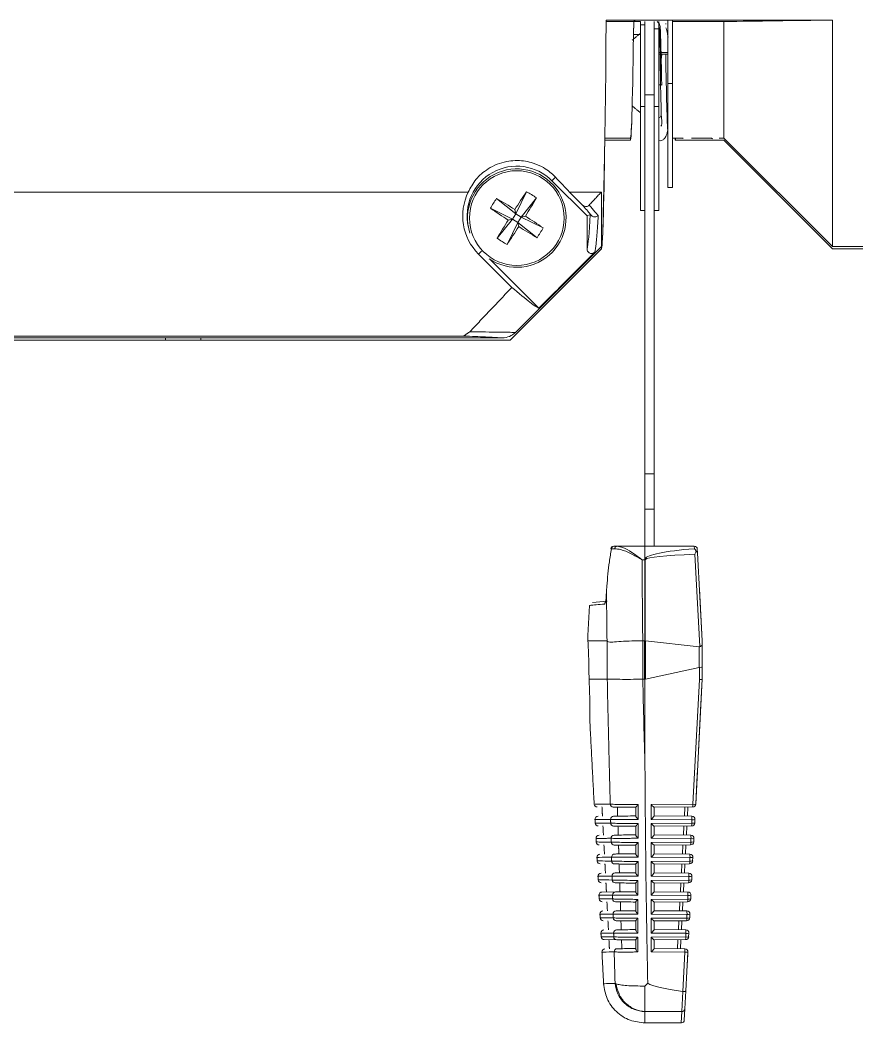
# Model space of a CAD drawing. Extents: x 12.1 to 108.7, y 1 to 80.4.
# Drawn here: x 72.124 to 74.861, y 27.559 to 30.84 of the extents above; entities that cross this region are included whole.
import ezdxf

# ---------------------------------------------------------------- set-up
doc = ezdxf.new("R2010")
doc.units = 0
doc.header["$MEASUREMENT"] = 0
doc.linetypes.add('SLD-Solid', pattern=[0])
doc.layers.add('OBJECT', color=7, linetype='CONTINUOUS')

msp = doc.modelspace()

# ---------------------------------------------------------------- linework, layer by layer
at = {"layer": 'OBJECT', "linetype": 'SLD-Solid', "lineweight": 15}
for p, q in [((74.1363, 30.84), (74.0413, 30.84)), ((74.1314, 30.8351), (74.0413, 30.8351)), ((74.1363, 30.84), (74.1314, 30.8351)), ((74.1532, 30.8351), (74.1314, 30.8351)), ((74.7815, 30.8403), (74.1363, 30.8403)), ((74.1363, 30.84), (74.1363, 30.8403)), ((74.1532, 30.8245), (74.1532, 30.8351)), ((74.1532, 30.8245), (74.1682, 30.8245)), ((74.1532, 30.5574), (74.1532, 30.8245)), ((74.1682, 30.8245), (74.1682, 30.8351)), ((74.1682, 30.5574), (74.1682, 30.8245)), ((74.1982, 30.8351), (74.1982, 30.6929)), ((74.2132, 30.8351), (74.2132, 30.756)), ((74.2432, 30.6327), (74.2432, 30.8384)), ((74.2582, 30.6327), (74.2582, 30.8384)), ((74.2582, 30.8354), (74.4265, 30.8354)), ((74.4265, 30.4544), (74.4265, 30.8354)), ((74.7815, 30.0994), (74.7815, 30.8403)), ((74.1312, 30.7932), (74.1309, 30.7926)), ((74.1311, 30.8136), (74.1311, 30.7932)), ((74.1532, 30.7932), (74.1311, 30.7932)), ((74.136, 30.8028), (74.1361, 30.8031)), ((74.2132, 30.8121), (74.1982, 30.8121)), ((74.2132, 30.756), (74.2132, 30.5574)), ((74.2432, 30.7338), (74.2132, 30.7338)), ((74.1982, 30.6929), (74.1982, 30.5574)), ((74.2582, 30.6327), (74.2432, 30.6327)), ((74.2432, 30.6327), (74.2432, 30.2924)), ((74.2582, 30.6327), (74.2582, 30.2924)), ((74.1982, 30.5962), (74.1682, 30.5962)), ((74.1682, 30.5574), (74.1532, 30.5574)), ((74.1532, 30.5574), (74.1532, 30.217)), ((74.1682, 30.5574), (74.1682, 30.2364)), ((74.2132, 30.5574), (74.1982, 30.5574)), ((74.1982, 30.3411), (74.1982, 30.5574)), ((74.2132, 30.217), (74.2132, 30.5574)), ((74.0369, 30.4544), (74.1205, 30.4544)), ((74.1205, 30.4544), (74.1205, 30.447)), ((74.2918, 30.4544), (74.2582, 30.4544)), ((74.2681, 30.447), (74.2681, 30.4544)), ((74.3859, 30.4544), (74.3209, 30.4544)), ((74.4265, 30.4544), (74.4105, 30.4544)), ((74.7815, 30.0994), (74.4265, 30.4544)), ((74.0368, 30.447), (74.1205, 30.447)), ((74.4265, 30.447), (74.2681, 30.447)), ((74.7815, 30.092), (74.4265, 30.447)), ((73.8755, 30.3262), (73.8639, 30.3146)), ((74.1982, 30.3411), (74.1982, 29.3557)), ((73.8639, 30.3146), (73.9787, 30.1999)), ((68.9135, 30.2775), (73.5902, 30.2775)), ((73.781, 30.2787), (73.7458, 30.2065)), ((73.8132, 30.2584), (73.7631, 30.1956)), ((73.9214, 30.2775), (74.0255, 30.2775)), ((73.9214, 30.2775), (73.964, 30.2349)), ((74.0255, 30.2775), (74.0255, 30.0994)), ((73.6627, 30.2243), (73.7349, 30.1892)), ((73.683, 30.2565), (73.7458, 30.2065)), ((74.1682, 30.2364), (74.1682, 29.3557)), ((73.7458, 30.2065), (73.7349, 30.1892)), ((73.7458, 30.2065), (73.7426, 30.2204)), ((73.7458, 30.2065), (73.7631, 30.1956)), ((73.7522, 30.1782), (73.7631, 30.1956)), ((73.7771, 30.1987), (73.7631, 30.1956)), ((73.8354, 30.1604), (73.7631, 30.1956)), ((73.9893, 30.2043), (73.9787, 30.1999)), ((73.9787, 30.1999), (73.9787, 30.0915)), ((73.6849, 30.1263), (73.7349, 30.1892)), ((73.7171, 30.106), (73.7522, 30.1782)), ((73.7209, 30.186), (73.7349, 30.1892)), ((73.7522, 30.1782), (73.7349, 30.1892)), ((73.7522, 30.1782), (73.7554, 30.1643)), ((73.8151, 30.1282), (73.7522, 30.1782)), ((74.0255, 30.0994), (73.7444, 29.8183)), ((74.0255, 30.0994), (74.0255, 30.092)), ((75.1622, 30.0994), (74.7815, 30.0994)), ((73.6239, 30.0747), (73.6334, 30.0841)), ((73.7329, 29.9657), (73.6239, 30.0747)), ((74.0255, 30.092), (73.7269, 29.7934)), ((75.1622, 30.092), (74.7815, 30.092)), ((73.8212, 29.8977), (73.6621, 30.0568)), ((67.8407, 29.8062), (73.5749, 29.8062)), ((68.1735, 29.8007), (73.6839, 29.8007)), ((72.6005, 29.7934), (72.6005, 29.8007)), ((72.7155, 29.7934), (72.7155, 29.8007)), ((72.6005, 29.7934), (71.3169, 29.7934)), ((72.7155, 29.7934), (72.6005, 29.7934)), ((73.7269, 29.7934), (72.7155, 29.7934)), ((74.1982, 29.3557), (74.1682, 29.3557)), ((74.1682, 29.3557), (74.1682, 29.2402)), ((74.1982, 29.3557), (74.1982, 29.2402)), ((74.1982, 29.2402), (74.1682, 29.2402)), ((74.1682, 29.2402), (74.1682, 29.1187)), ((74.1982, 29.2402), (74.1982, 29.1187)), ((74.1682, 29.1187), (74.0764, 29.1187)), ((74.1682, 29.0772), (74.1682, 29.1187)), ((74.3204, 29.1187), (74.1682, 29.1187)), ((74.3294, 29.1186), (74.3297, 29.1103)), ((74.34, 29.0969), (74.3394, 29.1091)), ((74.3309, 29.0922), (74.3473, 28.7901)), ((74.3557, 28.8087), (74.34, 29.0969)), ((74.3411, 29.0769), (74.3414, 29.0721)), ((74.1589, 29.0742), (74.1674, 29.0742)), ((74.1674, 28.8087), (74.1674, 29.0742)), ((74.1689, 29.0742), (74.1689, 28.8086)), ((74.3464, 28.979), (74.3557, 28.8087)), ((74.1573, 28.9486), (74.1574, 28.9486)), ((73.9816, 28.8265), (73.987, 28.925)), ((74.0448, 28.9387), (73.9961, 28.9345)), ((74.0441, 28.8087), (73.9818, 28.8087)), ((74.0448, 28.8082), (74.0448, 28.6837)), ((74.1609, 28.8087), (74.1614, 28.8087)), ((74.1614, 28.8087), (74.1666, 28.8087)), ((74.1614, 28.6837), (74.1614, 28.8087)), ((74.1666, 28.8087), (74.1674, 28.8087)), ((74.1666, 28.8087), (74.1666, 28.6837)), ((74.1689, 28.8086), (74.1697, 28.8085)), ((74.1697, 28.684), (74.1697, 28.8085)), ((74.1697, 28.8085), (74.3459, 28.7899)), ((74.3459, 28.7899), (74.3459, 28.7222)), ((74.3557, 28.8004), (74.3557, 28.8087)), ((74.3557, 28.7228), (74.3557, 28.8004)), ((74.3459, 28.7222), (74.1697, 28.684)), ((74.3462, 28.7222), (74.3459, 28.7222)), ((74.3462, 28.7222), (74.3462, 28.6827)), ((74.3557, 28.6837), (74.3557, 28.7228)), ((74.0448, 28.6837), (73.9852, 28.6837)), ((73.9852, 28.6837), (73.9852, 28.6837)), ((74.1614, 28.6837), (74.161, 28.6837)), ((74.1666, 28.6837), (74.1614, 28.6837)), ((74.1682, 28.395), (74.1682, 28.6836)), ((74.3462, 28.6827), (74.3246, 28.2742)), ((74.3341, 28.2749), (74.3557, 28.6837)), ((74.3557, 28.6837), (74.3503, 28.5825)), ((74.3557, 28.6837), (74.3557, 28.6837)), ((74.3503, 28.5825), (74.3432, 28.4487)), ((74.3401, 28.3882), (74.3379, 28.3481)), ((74.3379, 28.3481), (74.3341, 28.2749)), ((74.1887, 28.273), (74.3246, 28.2742)), ((74.1887, 28.2249), (74.1887, 28.273)), ((74.3242, 28.2654), (74.1981, 28.2643)), ((74.1982, 28.2643), (74.1982, 28.2359)), ((74.2975, 28.2352), (74.2991, 28.2652)), ((74.3085, 28.2653), (74.3069, 28.2351)), ((74.3219, 28.2237), (74.1887, 28.2249)), ((74.1982, 28.236), (74.3215, 28.235)), ((74.3213, 28.2121), (74.3219, 28.2237)), ((74.3314, 28.2244), (74.3308, 28.2128)), ((74.1887, 28.211), (74.3213, 28.2121)), ((74.1887, 28.1629), (74.1887, 28.211)), ((74.3209, 28.2034), (74.1981, 28.2023)), ((74.1982, 28.2023), (74.1982, 28.1739)), ((74.2942, 28.1732), (74.2958, 28.2031)), ((74.3053, 28.2032), (74.3037, 28.1731)), ((74.3187, 28.1618), (74.1887, 28.1629)), ((74.1982, 28.174), (74.3182, 28.173)), ((74.3181, 28.1501), (74.3187, 28.1618)), ((74.3281, 28.1625), (74.3275, 28.1508)), ((74.1887, 28.149), (74.3181, 28.1501)), ((74.1887, 28.1009), (74.1887, 28.149)), ((74.3176, 28.1413), (74.1981, 28.1403)), ((74.1982, 28.1403), (74.1982, 28.1119)), ((74.291, 28.1112), (74.2925, 28.1411)), ((74.302, 28.1412), (74.3004, 28.1111)), ((74.3154, 28.0998), (74.1887, 28.1009)), ((74.1982, 28.112), (74.315, 28.111)), ((74.3148, 28.0881), (74.3154, 28.0998)), ((74.3249, 28.1005), (74.3242, 28.0888)), ((74.1887, 28.087), (74.3148, 28.0881)), ((74.1887, 28.0389), (74.1887, 28.087)), ((74.3143, 28.0793), (74.1981, 28.0783)), ((74.1982, 28.0783), (74.1982, 28.0499)), ((74.2877, 28.0493), (74.2893, 28.0791)), ((74.2987, 28.0792), (74.2971, 28.0492)), ((74.3121, 28.0378), (74.1887, 28.0389)), ((74.1887, 28.025), (74.3115, 28.0261)), ((74.1982, 28.05), (74.3117, 28.049)), ((74.3115, 28.0261), (74.3121, 28.0378)), ((74.3216, 28.0385), (74.321, 28.0267)), ((74.1887, 27.9769), (74.1887, 28.025)), ((74.3111, 28.0173), (74.1981, 28.0163)), ((74.1982, 28.0163), (74.1982, 27.9879)), ((74.2844, 27.9873), (74.286, 28.0171)), ((74.2954, 28.0171), (74.2938, 27.9872)), ((74.0276, 27.9871), (74.072, 27.9875)), ((74.3089, 27.9759), (74.1887, 27.9769)), ((74.1887, 27.963), (74.3082, 27.964)), ((74.1887, 27.9149), (74.1887, 27.963)), ((74.1982, 27.988), (74.3084, 27.9871)), ((74.3082, 27.964), (74.3089, 27.9759)), ((74.3183, 27.9765), (74.3177, 27.9647)), ((74.3078, 27.9552), (74.1981, 27.9543)), ((74.1982, 27.9543), (74.1982, 27.9259)), ((74.2812, 27.9253), (74.2827, 27.955)), ((74.2922, 27.9551), (74.2906, 27.9252)), ((74.3056, 27.9139), (74.1887, 27.9149)), ((74.1887, 27.901), (74.305, 27.902)), ((74.1887, 27.8529), (74.1887, 27.901)), ((74.1982, 27.926), (74.3051, 27.9251)), ((74.305, 27.902), (74.3056, 27.9139)), ((74.315, 27.9146), (74.3144, 27.9027)), ((74.3045, 27.8932), (74.1981, 27.8923)), ((74.1982, 27.8923), (74.1982, 27.8639)), ((74.1982, 27.864), (74.3019, 27.8631)), ((74.2779, 27.8633), (74.2794, 27.893)), ((74.2889, 27.8931), (74.2873, 27.8633)), ((74.0758, 27.8308), (74.0347, 27.8312)), ((74.3023, 27.8519), (74.1887, 27.8529)), ((74.1887, 27.839), (74.3017, 27.84)), ((74.1887, 27.7909), (74.1887, 27.839)), ((74.3012, 27.8312), (74.1981, 27.8303)), ((74.1982, 27.8303), (74.1982, 27.8019)), ((74.2746, 27.8014), (74.2762, 27.831)), ((74.2856, 27.8311), (74.284, 27.8013)), ((74.3017, 27.84), (74.3023, 27.8519)), ((74.3118, 27.8526), (74.3111, 27.8407)), ((74.1982, 27.802), (74.2986, 27.8012)), ((74.299, 27.7899), (74.1887, 27.7909)), ((74.299, 27.7899), (74.2922, 27.6613)), ((74.3018, 27.6636), (74.3085, 27.7906)), ((74.3085, 27.7906), (74.3068, 27.759)), ((74.3053, 27.7298), (74.3039, 27.704)), ((74.2919, 27.6613), (74.2887, 27.5957)), ((74.2987, 27.605), (74.3018, 27.6636)), ((74.2987, 27.605), (74.2968, 27.5681)), ((74.1682, 27.5957), (74.2887, 27.5957)), ((74.2868, 27.5587), (74.2887, 27.5957))]:
    msp.add_line(p, q, dxfattribs=at)
at = {"layer": 'OBJECT', "linetype": 'SLD-Solid', "lineweight": 15, "flags": 128}
for points in [[(74.3295, 29.1186), (74.3294, 29.1186), (74.3294, 29.1186)], [(74.0413, 28.9497), (74.0411, 28.9497), (74.0411, 28.9497)], [(74.0423, 28.9679), (74.042, 28.9679), (74.042, 28.9679)], [(74.3557, 28.8087), (74.3557, 28.8087)], [(74.3557, 28.6837), (74.3557, 28.6837)]]:
    msp.add_lwpolyline(points, dxfattribs=at)
at = {"layer": 'OBJECT', "linetype": 'SLD-Solid', "lineweight": 15}
msp.add_circle((73.749, 30.1924), 0.1549, dxfattribs=at)
for centre, radius, start, end in [((74.2157, 30.611), 0.0177, 65.1903, 98.3245), ((73.749, 30.1997), 0.1625, 45, 193.0127), ((73.749, 30.1924), 0.161, 235.7029, 197.8685), ((73.749, 30.1997), 0.1769, 153.9084, 225), ((76.0741, 28.7292), 2.7676, 145.9514, 147.3953), ((71.4264, 31.6594), 2.7676, 328.1439, 329.5878), ((73.5858, 29.9336), 0.3965, 55.0193, 60.5199), ((74.0078, 30.0292), 0.3965, 145.0193, 150.5199), ((75.2122, 32.5174), 2.7676, 235.9514, 237.3953), ((72.282, 27.8697), 2.7676, 58.1439, 59.5878), ((72.2858, 27.8673), 2.7676, 55.9514, 57.3953), ((76.0716, 28.7253), 2.7676, 148.1439, 149.5878), ((71.4239, 31.6556), 2.7676, 325.9514, 327.3953), ((75.2161, 32.515), 2.7676, 238.1439, 239.5878), ((73.4902, 30.3555), 0.3965, 325.0193, 330.5199), ((73.9122, 30.4512), 0.3965, 235.0193, 240.5199), ((73.702, 29.8607), 0.06, 269.9945, 314.9161), ((74.0668, 29.1087), 0.01, 90, 170.7454), ((74.0562, 29.0992), 0.0111, 78.5052, 86.353), ((74.0675, 29.1096), 0.00906, 94.3621, 177.1843), ((74.0775, 29.1102), 0.00857, 97.2298, 178.6404), ((74.3294, 29.1086), 0.00999, 3.1449, 90.0494), ((74.3294, 29.1086), 0.01, 3.1059, 89.191), ((74.0784, 28.9828), 0.1302, 45.4906, 46.4562), ((74.1674, 28.9584), 0.1158, 89.2192, 90.0002), ((74.046, 28.9288), 0.0101, 138.8461, 177.3912), ((74.0121, 28.2754), 0.01, 185.8671, 269.5), ((74.0644, 28.2748), 0.00987, 182.2605, 268.8646), ((74.3241, 28.2754), 0.01, 270.5, 356.9774), ((74.2837, 28.2718), 0.041, 351, 3.3147), ((74.3279, 28.2943), 0.0204, 260.7212, 287.6165), ((74.0147, 28.225), 0.01, 90.5, 185.5678), ((74.0656, 28.2255), 0.0099, 91.2107, 183.6273), ((74.2675, 28.2272), 0.0545, 356.3194, 8.1336), ((74.3214, 28.225), 0.01, 356.9774, 89.5), ((74.3252, 28.2439), 0.0204, 260.7212, 287.6165), ((74.0153, 28.2134), 0.01, 185.4939, 269.5), ((74.0659, 28.2128), 0.00987, 182.2831, 268.8845), ((74.3208, 28.2134), 0.01, 270.5, 356.9774), ((74.2804, 28.2098), 0.041, 351, 3.3147), ((74.3246, 28.2323), 0.0204, 260.7212, 287.6165), ((74.018, 28.163), 0.01, 90.5, 185.1945), ((74.0672, 28.1635), 0.0099, 91.1882, 183.6079), ((74.2643, 28.1653), 0.0545, 356.3194, 8.1336), ((74.3182, 28.163), 0.01, 356.9774, 89.5), ((74.322, 28.1819), 0.0204, 260.7212, 287.6165), ((74.0186, 28.1513), 0.01, 185.1202, 269.5), ((74.0676, 28.1508), 0.00988, 182.3055, 268.9041), ((74.3175, 28.1513), 0.01, 270.5, 356.9774), ((74.2771, 28.1477), 0.041, 351, 3.3147), ((74.3213, 28.1702), 0.0204, 260.7212, 287.6165), ((74.0212, 28.101), 0.01, 90.5, 184.8207), ((74.0689, 28.1015), 0.00991, 91.166, 183.5887), ((74.261, 28.1033), 0.0545, 356.3194, 8.1336), ((74.3149, 28.101), 0.01, 356.9774, 89.5), ((74.3187, 28.1199), 0.0204, 260.7212, 287.6165), ((74.0218, 28.0893), 0.01, 184.7459, 269.5), ((74.0692, 28.0888), 0.00988, 182.3275, 268.9235), ((74.3143, 28.0893), 0.01, 270.5, 356.9774), ((74.2739, 28.0857), 0.041, 351, 3.3147), ((74.3181, 28.1082), 0.0204, 260.7212, 287.6165), ((74.0245, 28.039), 0.01, 90.5, 184.4464), ((74.0251, 28.0273), 0.01, 184.3711, 269.5), ((74.0705, 28.0395), 0.00991, 91.1442, 183.5698), ((74.0708, 28.0268), 0.00988, 182.3493, 268.9425), ((74.311, 28.0273), 0.01, 270.5, 356.9774), ((74.2706, 28.0237), 0.041, 351, 3.3147), ((74.3148, 28.0462), 0.0204, 260.7212, 287.6165), ((74.2577, 28.0413), 0.0545, 356.3194, 8.1336), ((74.3116, 28.039), 0.01, 356.9774, 89.5), ((74.3154, 28.058), 0.0204, 260.7212, 287.6165), ((74.0277, 27.9771), 0.01, 90.5, 184.0714), ((74.0283, 27.9652), 0.01, 183.9957, 269.5), ((74.0722, 27.9776), 0.00991, 91.1227, 183.5512), ((74.0725, 27.9647), 0.00989, 182.3707, 268.9613), ((74.3077, 27.9652), 0.01, 270.5, 356.9774), ((74.2673, 27.9617), 0.041, 351, 3.3147), ((74.3115, 27.9842), 0.0204, 260.7212, 287.6165), ((74.2544, 27.9794), 0.0545, 356.3194, 8.1336), ((74.3083, 27.9771), 0.01, 356.9774, 89.5), ((74.3121, 27.996), 0.0204, 260.7212, 287.6165), ((74.031, 27.9151), 0.01, 90.5, 183.6958), ((74.0316, 27.9032), 0.01, 183.6197, 269.5), ((74.0739, 27.9156), 0.00991, 91.1015, 183.5328), ((74.0742, 27.9027), 0.00989, 182.3918, 268.9797), ((74.3044, 27.9032), 0.01, 270.5, 356.9774), ((74.264, 27.8996), 0.041, 351, 3.3147), ((74.3082, 27.9221), 0.0204, 260.7212, 287.6165), ((74.2512, 27.9174), 0.0545, 356.3194, 8.1336), ((74.3051, 27.9151), 0.01, 356.9774, 89.5), ((74.3089, 27.934), 0.0204, 260.7212, 287.6165), ((74.0342, 27.8531), 0.01, 90.5, 183.3196), ((74.0756, 27.8536), 0.00992, 91.0806, 183.5146), ((74.2479, 27.8554), 0.0545, 356.3194, 8.1336), ((74.3018, 27.8531), 0.01, 356.9774, 89.5), ((74.0348, 27.8412), 0.01, 183.243, 269.5), ((74.0759, 27.8407), 0.00989, 182.4127, 268.9979), ((74.3012, 27.8412), 0.01, 270.5, 356.9774), ((74.2608, 27.8376), 0.041, 351, 3.3147), ((74.305, 27.8601), 0.0204, 260.7212, 287.6165), ((74.3056, 27.872), 0.0204, 260.7212, 287.6165), ((74.0374, 27.7912), 0.01, 90.5, 183.0138), ((74.0774, 27.7916), 0.00992, 91.0601, 183.4968), ((74.2446, 27.7934), 0.0545, 356.3194, 8.1336), ((74.2985, 27.7912), 0.01, 356.9774, 89.5), ((74.3023, 27.8101), 0.0204, 260.7212, 287.6165), ((74.2888, 27.6056), 0.00991, 269.445, 356.5293), ((74.2868, 27.5687), 0.01, 273.5738, 356.9774)]:
    msp.add_arc(centre, radius, start, end, dxfattribs=at)
for centre, major_axis, ratio, start_param, end_param in [((74.0255, 32.6844), (0, 2.585), 0.008727, 3.141593, 3.917941), ((74.1205, 32.6844), (0, 2.23), 0.008727, 3.141593, 3.734591), ((74.1205, 32.677), (0, 2.23), 0.008727, 3.691897, 3.705737), ((74.2455, 32.6844), (0, 2.23), 0.008727, 2.640613, 3.020326), ((74.1205, 32.677), (0, 2.23), 0.008727, 3.141593, 3.451294), ((74.2681, 32.677), (0, 2.23), 0.008727, 3.060247, 3.141593), ((74.0255, 32.677), (0, 2.585), 0.008727, 3.141593, 3.671865), ((71.4912, 32.6844), (2.5856, -2.5848), 0.012341, 0.361071, 0.409721), ((73.9758, 32.6844), (0, 2.5981), 0.017458, 3.20517, 3.444189), ((74.7369, 29.0587), (0.5695, -0.0157), 0.101686, 2.370066, 3.09173), ((74.7369, 29.0587), (0.5695, -0.0157), 0.101686, 3.09173, 3.144394), ((74.7385, 29.0664), (0.5695, -0.0078), 0.050872, 3.089624, 3.142288), ((74.7385, 29.0664), (0.5695, -0.0078), 0.050872, 2.368959, 3.089624), ((76.2307, 29.1664), (0, 7.8848), 0.262774, 1.582496, 1.616187), ((74.3457, 28.8272), (-0.0006, 0.0374), 0.267094, 3.109102, 3.249703), ((74.3457, 28.7228), (0.01, 0), 0.061163, 4.764749, 6.283185), ((76.2307, 32.702), (0, 19.0675), 0.111038, 1.783132, 1.798644), ((74.1666, 27.7063), (0, 0.9773), 0.122785, 6.270094, 6.283185), ((74.1666, 27.7057), (0.0064, 0.9787), 0.122438, 0.027376, 0.040465), ((74.3457, 28.6839), (0.01, -0.00026), 0.120424, 4.767926, 6.280008), ((74.1882, 28.2742), (0.00999, -0.00991), 0.035372, 4.799799, 6.248135), ((74.1882, 28.2261), (0.00996, 0.00988), 0.087934, 4.677799, 6.196235), ((74.1882, 28.2122), (0.00999, -0.00991), 0.035372, 4.799799, 6.248135), ((74.1882, 28.1641), (0.00996, 0.00988), 0.087934, 4.677799, 6.196235), ((74.1882, 28.1502), (0.00999, -0.00991), 0.035372, 4.799799, 6.248135), ((74.1882, 28.1021), (0.00996, 0.00988), 0.087934, 4.677799, 6.196235), ((74.1882, 28.0882), (0.00999, -0.00991), 0.035372, 4.799799, 6.248135), ((74.1882, 28.0401), (0.00996, 0.00988), 0.087934, 4.677799, 6.196235), ((74.1882, 28.0262), (0.00999, -0.00991), 0.035372, 4.799799, 6.248135), ((74.1882, 27.9781), (0.00996, 0.00988), 0.087934, 4.677799, 6.196235), ((74.1882, 27.9642), (0.00999, -0.00991), 0.035372, 4.799799, 6.248135), ((74.1882, 27.9161), (0.00996, 0.00988), 0.087934, 4.677799, 6.196235), ((74.1882, 27.9022), (0.00999, -0.00991), 0.035372, 4.799799, 6.248135), ((74.1882, 27.8541), (0.00996, 0.00988), 0.087934, 4.677799, 6.196235), ((74.1882, 27.8402), (0.00999, -0.00991), 0.035372, 4.799799, 6.248135), ((74.1882, 27.7921), (0.00996, 0.00988), 0.087934, 4.677799, 6.196235), ((76.4579, 27.7137), (2.2897, 0.0147), 0.052015, 3.230394, 3.471508)]:
    msp.add_ellipse(centre, major_axis=major_axis, ratio=ratio, start_param=start_param, end_param=end_param, dxfattribs=at)
for points, knots in [([(74.218, 30.8163), (74.2178, 30.8186), (74.2174, 30.8232), (74.2145, 30.829), (74.2115, 30.833), (74.2093, 30.8346), (74.2086, 30.8351)], [0, 0, 0, 0, 0.318231, 0.612574, 0.8761, 1, 1, 1, 1]), ([(74.2215, 30.5311), (74.2211, 30.5459), (74.2204, 30.5755), (74.2192, 30.6292), (74.2182, 30.6836), (74.2175, 30.7341), (74.217, 30.776), (74.2169, 30.804), (74.217, 30.8172), (74.2172, 30.8151), (74.2173, 30.8146)], [0, 0, 0, 0, 0.135489, 0.273127, 0.410575, 0.54774, 0.684542, 0.820836, 0.956467, 1, 1, 1, 1]), ([(74.2231, 30.627), (74.2227, 30.6489), (74.2219, 30.6927), (74.2204, 30.752), (74.219, 30.7983), (74.2183, 30.8112), (74.218, 30.8177)], [0, 0, 0, 0, 0.249917, 0.499779, 0.749774, 1, 1, 1, 1]), ([(74.2369, 30.8151), (74.2383, 30.8122), (74.2404, 30.8078), (74.2428, 30.7901), (74.2436, 30.7841)], [0, 0, 0, 0, 0.657665, 1, 1, 1, 1]), ([(74.4265, 30.8354), (74.482, 30.8362), (74.5931, 30.8379), (74.7187, 30.8395), (74.7815, 30.8403)], [0, 0, 0, 0, 0.499276, 1, 1, 1, 1]), ([(74.2229, 30.7284), (74.222, 30.7162), (74.2206, 30.6956), (74.2192, 30.6726), (74.2186, 30.6632)], [0, 0, 0, 0, 0.5909054, 1, 1, 1, 1]), ([(74.221, 30.533), (74.2212, 30.5323), (74.2219, 30.5303), (74.2208, 30.5266), (74.2178, 30.523), (74.2151, 30.5206), (74.2132, 30.52), (74.2132, 30.5199)], [0, 0, 0, 0, 0.14925, 0.447751, 0.730979, 0.987861, 1, 1, 1, 1]), ([(74.2203, 30.493), (74.2209, 30.4937), (74.2243, 30.4981), (74.2228, 30.5166), (74.2214, 30.5321)], [0, 0, 0, 0, 0.157161, 1, 1, 1, 1]), ([(74.2132, 30.4462), (74.2133, 30.4461), (74.2153, 30.445), (74.2249, 30.4466), (74.2312, 30.4515), (74.2391, 30.4622), (74.2413, 30.4747), (74.2425, 30.4814)], [0, 0, 0, 0, 0.014551, 0.167274, 0.397829, 0.674511, 1, 1, 1, 1]), ([(74.2918, 30.4544), (74.2922, 30.454), (74.2926, 30.4534), (74.2932, 30.453), (74.2934, 30.4529)], [0, 0, 0, 0, 0.727631, 1, 1, 1, 1]), ([(74.3859, 30.4544), (74.3866, 30.4536), (74.3877, 30.4523), (74.3891, 30.452), (74.3896, 30.4518)], [0, 0, 0, 0, 0.589639, 1, 1, 1, 1]), ([(73.5902, 30.2775), (73.5974, 30.2913), (73.6104, 30.3163), (73.6448, 30.3486), (73.6816, 30.3682), (73.7125, 30.3777), (73.7431, 30.3813), (73.7713, 30.3799), (73.8021, 30.3734), (73.8395, 30.3577), (73.8621, 30.34), (73.8737, 30.3281), (73.8755, 30.3262)], [0, 0, 0, 0, 0.221281, 0.399384, 0.48882, 0.561203, 0.616725, 0.672404, 0.725893, 0.814782, 0.971693, 1, 1, 1, 1]), ([(73.9938, 30.2003), (73.9926, 30.2017), (73.9837, 30.2122), (73.9731, 30.2244), (73.964, 30.2349)], [0, 0, 0, 0, 0.137488, 1, 1, 1, 1]), ([(73.964, 30.2349), (73.9653, 30.2338), (73.9681, 30.2315), (73.9734, 30.2301), (73.9786, 30.2304), (73.9829, 30.2322), (73.985, 30.2342), (73.9858, 30.2349)], [0, 0, 0, 0, 0.219654, 0.439453, 0.655041, 0.863447, 1, 1, 1, 1]), ([(73.9858, 30.2349), (73.9874, 30.233), (73.9957, 30.2235), (74.0057, 30.2119), (74.0132, 30.203), (74.0153, 30.2005)], [0, 0, 0, 0, 0.152937, 0.764753, 1, 1, 1, 1]), ([(73.9893, 30.2043), (73.9894, 30.2043), (73.9895, 30.2043), (73.99, 30.2039), (73.9908, 30.2032), (73.9917, 30.2024), (73.9925, 30.2016), (73.9933, 30.2009), (73.9937, 30.2005), (73.9938, 30.2003)], [0, 0, 0, 0, 0.312879, 0.529623, 0.735118, 0.847233, 0.921594, 0.973243, 1, 1, 1, 1]), ([(74.0153, 30.2005), (74.0152, 30.2004), (74.0143, 30.1996), (74.012, 30.1978), (74.0077, 30.1961), (74.0026, 30.1959), (73.9977, 30.1972), (73.9951, 30.1993), (73.9938, 30.2003)], [0, 0, 0, 0, 0.014084, 0.154907, 0.367271, 0.578517, 0.78925, 1, 1, 1, 1]), ([(74.0153, 30.2005), (74.0151, 30.1975), (74.0143, 30.1824), (74.012, 30.1466), (74.0086, 30.1034), (74.0057, 30.0884), (74.0043, 30.0809)], [0, 0, 0, 0, 0.046519, 0.23264, 0.614592, 1, 1, 1, 1]), ([(74.0043, 30.0809), (73.9835, 30.0601), (73.9225, 29.999), (73.8615, 29.9379), (73.8212, 29.8977)], [0, 0, 0, 0, 0.340871, 1, 1, 1, 1]), ([(74.0043, 30.0809), (74.003, 30.0798), (74.0003, 30.0777), (73.9953, 30.0763), (73.9902, 30.0766), (73.9855, 30.0786), (73.9817, 30.082), (73.9791, 30.0865), (73.9788, 30.0898), (73.9787, 30.0915)], [0, 0, 0, 0, 0.143291, 0.28659, 0.429672, 0.572543, 0.715383, 0.858385, 1, 1, 1, 1]), ([(73.8212, 29.8977), (73.814, 29.9016), (73.7993, 29.9094), (73.7551, 29.9469), (73.7329, 29.9657)], [0, 0, 0, 0, 0.497373, 1, 1, 1, 1]), ([(73.6839, 29.8007), (73.684, 29.8007), (73.6841, 29.8007), (73.6843, 29.8007), (73.6846, 29.8007), (73.6853, 29.8008), (73.6862, 29.8008), (73.6864, 29.8011), (73.6786, 29.802), (73.6485, 29.8038), (73.6008, 29.8053), (73.5749, 29.8062)], [0, 0, 0, 0, 0.000286, 0.00057, 0.001089, 0.00255, 0.008797, 0.033568, 0.132453, 0.528233, 1, 1, 1, 1]), ([(73.5953, 29.8204), (73.6307, 29.8199), (73.684, 29.8192), (73.724, 29.8186), (73.7416, 29.8184), (73.7436, 29.8183), (73.7444, 29.8183)], [0, 0, 0, 0, 0.412664, 0.62164, 0.831507, 1, 1, 1, 1]), ([(73.702, 29.8007), (73.7013, 29.8007), (73.6997, 29.8007), (73.6892, 29.8007), (73.6839, 29.8007)], [0, 0, 0, 0, 0.496016, 1, 1, 1, 1]), ([(74.0423, 28.9679), (74.0427, 28.9745), (74.0448, 29.0078), (74.0495, 29.0554), (74.0561, 29.0959), (74.0584, 29.1101)], [0, 0, 0, 0, 0.1396833, 0.6986629, 1, 1, 1, 1]), ([(74.069, 29.1104), (74.0754, 29.1098), (74.0917, 29.1082), (74.1218, 29.0951), (74.1458, 29.0819), (74.1577, 29.0749), (74.1588, 29.0743), (74.1589, 29.0742)], [0, 0, 0, 0, 0.244744, 0.626729, 0.967928, 0.996144, 1, 1, 1, 1]), ([(74.1589, 29.0742), (74.1588, 29.0743), (74.1578, 29.0751), (74.1544, 29.0777), (74.1433, 29.0861), (74.1229, 29.1005), (74.0975, 29.1153), (74.0828, 29.1177), (74.0764, 29.1187)], [0, 0, 0, 0, 0.00366, 0.034965, 0.112488, 0.381452, 0.732443, 1, 1, 1, 1]), ([(74.3297, 29.1103), (74.3298, 29.1102), (74.3312, 29.1086), (74.3333, 29.1057), (74.3351, 29.1021), (74.3356, 29.1011)], [0, 0, 0, 0, 0.021182, 0.71712, 1, 1, 1, 1]), ([(74.3356, 29.1011), (74.3341, 29.0983), (74.3326, 29.0954), (74.331, 29.0923), (74.3309, 29.0922)], [0, 0, 0, 0, 0.980027, 1, 1, 1, 1]), ([(74.34, 29.0969), (74.34, 29.097), (74.34, 29.0973), (74.3398, 29.0982), (74.3387, 29.0996), (74.337, 29.1006), (74.3359, 29.101), (74.3356, 29.1011)], [0, 0, 0, 0, 0.017181, 0.202287, 0.556603, 0.898381, 1, 1, 1, 1]), ([(74.0359, 28.9293), (74.0364, 28.9296), (74.0374, 28.9301), (74.0389, 28.9338), (74.0402, 28.9392), (74.041, 28.9448), (74.0412, 28.9485), (74.0413, 28.9497)], [0, 0, 0, 0, 0.219062, 0.43802, 0.659218, 0.879999, 1, 1, 1, 1]), ([(74.0411, 28.9497), (74.0409, 28.9479), (74.0406, 28.944), (74.0398, 28.9392), (74.0391, 28.9364), (74.0386, 28.9352), (74.0386, 28.9353), (74.0386, 28.9353)], [0, 0, 0, 0, 0.271921, 0.56306, 0.78177, 0.936438, 1, 1, 1, 1]), ([(74.042, 28.9679), (74.0418, 28.9637), (74.0415, 28.9576), (74.0412, 28.9516), (74.0411, 28.9497)], [0, 0, 0, 0, 0.7, 1, 1, 1, 1]), ([(73.987, 28.925), (73.9871, 28.925), (73.9877, 28.9251), (73.9932, 28.9256), (74.0168, 28.9276), (74.0359, 28.9293)], [0, 0, 0, 0, 0.045653, 0.228294, 1, 1, 1, 1]), ([(73.9816, 28.8265), (73.9817, 28.8237), (73.9817, 28.8202), (73.9817, 28.8107), (73.9818, 28.8087)], [0, 0, 0, 0, 0.7918098, 1, 1, 1, 1]), ([(73.9818, 28.8087), (73.9818, 28.8087), (73.9817, 28.8087), (73.9817, 28.8086), (73.9817, 28.8085), (73.9817, 28.8085), (73.9817, 28.8085)], [0, 0, 0, 0, 0.344879, 0.691965, 0.85965, 1, 1, 1, 1]), ([(73.9817, 28.8085), (73.9822, 28.7994), (73.9832, 28.7811), (73.9847, 28.739), (73.9852, 28.7047), (73.9852, 28.6862), (73.9852, 28.6837)], [0, 0, 0, 0, 0.315107, 0.632944, 0.949791, 1, 1, 1, 1]), ([(74.1609, 28.8087), (74.1557, 28.8087), (74.1371, 28.8089), (74.1061, 28.8081), (74.074, 28.8065), (74.0535, 28.8035), (74.0473, 28.8068), (74.0448, 28.8082)], [0, 0, 0, 0, 0.097508, 0.351331, 0.599304, 0.843154, 1, 1, 1, 1]), ([(74.3557, 28.8004), (74.3556, 28.7989), (74.3556, 28.7963), (74.3544, 28.7937), (74.3523, 28.7922), (74.3498, 28.7911), (74.348, 28.7903), (74.3473, 28.7901)], [0, 0, 0, 0, 0.281503, 0.477149, 0.672463, 0.878462, 1, 1, 1, 1]), ([(73.9852, 28.6837), (73.986, 28.6677), (73.9874, 28.6357), (73.9883, 28.5929), (73.9884, 28.5608), (73.9882, 28.5423), (73.9882, 28.5422), (73.9882, 28.5422)], [0, 0, 0, 0, 0.213189, 0.426374, 0.63981, 0.854211, 1, 1, 1, 1]), ([(74.161, 28.6837), (74.1475, 28.6834), (74.1206, 28.6828), (74.0849, 28.683), (74.0575, 28.6838), (74.049, 28.6837), (74.0448, 28.6837)], [0, 0, 0, 0, 0.253584, 0.507165, 0.760847, 1, 1, 1, 1]), ([(74.0448, 28.6837), (74.0466, 28.6043), (74.0497, 28.4679), (74.0531, 28.3315), (74.0545, 28.2744)], [0, 0, 0, 0, 0.581449, 1, 1, 1, 1]), ([(74.1772, 27.6886), (74.1771, 27.6943), (74.1766, 27.7227), (74.1744, 27.8421), (74.1704, 28.0719), (74.169, 28.2789), (74.1682, 28.395)], [0, 0, 0, 0, 0.024148, 0.120739, 0.507103, 1, 1, 1, 1]), ([(74.0051, 28.2748), (74.0056, 28.2748), (74.0067, 28.2748), (74.0372, 28.2746), (74.0545, 28.2744)], [0, 0, 0, 0, 0.4348532, 1, 1, 1, 1]), ([(74.0545, 28.2744), (74.0563, 28.2743), (74.0616, 28.2741), (74.0801, 28.2737), (74.1085, 28.2733), (74.132, 28.2731), (74.1434, 28.273), (74.1461, 28.273)], [0, 0, 0, 0, 0.147376, 0.444496, 0.741154, 0.940222, 1, 1, 1, 1]), ([(74.1382, 28.2643), (74.1268, 28.2644), (74.1042, 28.2646), (74.077, 28.2648), (74.0686, 28.2649), (74.0642, 28.2649)], [0, 0, 0, 0, 0.320862, 0.641681, 1, 1, 1, 1]), ([(74.1382, 28.2644), (74.1383, 28.2646), (74.1385, 28.2651), (74.1402, 28.2672), (74.1428, 28.2698), (74.145, 28.272), (74.146, 28.2729), (74.1461, 28.273)], [0, 0, 0, 0, 0.192792, 0.429646, 0.749305, 0.992256, 1, 1, 1, 1]), ([(74.1461, 28.273), (74.146, 28.2663), (74.146, 28.2503), (74.146, 28.2343), (74.1459, 28.2249)], [0, 0, 0, 0, 0.412557, 1, 1, 1, 1]), ([(74.0558, 28.2249), (74.0544, 28.2249), (74.0474, 28.2248), (74.0218, 28.2246), (74.0011, 28.2244), (74.0066, 28.2245), (74.0074, 28.2245)], [0, 0, 0, 0, 0.0418963, 0.2095067, 0.8815861, 1, 1, 1, 1]), ([(74.1459, 28.2249), (74.1433, 28.2249), (74.1342, 28.2248), (74.113, 28.2247), (74.0856, 28.2246), (74.0644, 28.2247), (74.0582, 28.2248), (74.0558, 28.2249)], [0, 0, 0, 0, 0.059553, 0.208066, 0.505163, 0.802607, 1, 1, 1, 1]), ([(74.0654, 28.2354), (74.0693, 28.2354), (74.077, 28.2355), (74.1029, 28.2357), (74.1262, 28.2359), (74.1382, 28.236)], [0, 0, 0, 0, 0.327832, 0.655734, 1, 1, 1, 1]), ([(74.1459, 28.2249), (74.1459, 28.2249), (74.1447, 28.226), (74.1424, 28.2284), (74.14, 28.2314), (74.1385, 28.2339), (74.1383, 28.2348), (74.1382, 28.2353)], [0, 0, 0, 0, 0.007977, 0.2991, 0.602917, 0.800702, 1, 1, 1, 1]), ([(74.0079, 28.2128), (74.0086, 28.2128), (74.01, 28.2128), (74.0396, 28.2125), (74.0561, 28.2124)], [0, 0, 0, 0, 0.442331, 1, 1, 1, 1]), ([(74.0561, 28.2124), (74.0578, 28.2123), (74.0631, 28.2121), (74.0814, 28.2117), (74.1095, 28.2113), (74.1324, 28.2111), (74.1433, 28.211), (74.1459, 28.211)], [0, 0, 0, 0, 0.148954, 0.449261, 0.7491, 0.940502, 1, 1, 1, 1]), ([(74.1382, 28.2023), (74.1269, 28.2024), (74.1045, 28.2026), (74.078, 28.2028), (74.07, 28.2029), (74.0658, 28.2029)], [0, 0, 0, 0, 0.324747, 0.649448, 1, 1, 1, 1]), ([(74.1382, 28.2024), (74.1383, 28.2026), (74.1385, 28.2032), (74.1403, 28.2053), (74.1429, 28.208), (74.145, 28.2101), (74.1459, 28.2109), (74.1459, 28.211)], [0, 0, 0, 0, 0.197188, 0.440796, 0.768919, 0.992188, 1, 1, 1, 1]), ([(74.1459, 28.211), (74.1459, 28.2043), (74.1458, 28.1883), (74.1458, 28.1723), (74.1458, 28.1629)], [0, 0, 0, 0, 0.412528, 1, 1, 1, 1]), ([(74.0574, 28.1629), (74.056, 28.1629), (74.0491, 28.1628), (74.024, 28.1626), (74.0041, 28.1624), (74.0096, 28.1625), (74.0103, 28.1625)], [0, 0, 0, 0, 0.042626, 0.213155, 0.896943, 1, 1, 1, 1]), ([(74.1458, 28.1629), (74.1432, 28.1629), (74.1342, 28.1628), (74.1132, 28.1627), (74.086, 28.1626), (74.0656, 28.1627), (74.0597, 28.1628), (74.0574, 28.1629)], [0, 0, 0, 0, 0.059276, 0.209421, 0.509831, 0.810598, 1, 1, 1, 1]), ([(74.067, 28.1734), (74.0709, 28.1734), (74.0785, 28.1735), (74.104, 28.1737), (74.1267, 28.1739), (74.1382, 28.174)], [0, 0, 0, 0, 0.331872, 0.663815, 1, 1, 1, 1]), ([(74.1458, 28.1629), (74.1458, 28.1629), (74.1447, 28.164), (74.1424, 28.1663), (74.14, 28.1693), (74.1385, 28.1718), (74.1383, 28.1727), (74.1382, 28.1732)], [0, 0, 0, 0, 0.00806, 0.282725, 0.593802, 0.796123, 1, 1, 1, 1]), ([(74.0108, 28.1508), (74.0116, 28.1508), (74.0133, 28.1508), (74.042, 28.1505), (74.0577, 28.1504)], [0, 0, 0, 0, 0.450066, 1, 1, 1, 1]), ([(74.0577, 28.1504), (74.0594, 28.1503), (74.0646, 28.1501), (74.0829, 28.1497), (74.1105, 28.1493), (74.1328, 28.1491), (74.1432, 28.149), (74.1457, 28.149)], [0, 0, 0, 0, 0.150605, 0.454244, 0.75741, 0.940779, 1, 1, 1, 1]), ([(74.1382, 28.1403), (74.127, 28.1404), (74.1047, 28.1406), (74.0791, 28.1408), (74.0713, 28.1409), (74.0674, 28.1409)], [0, 0, 0, 0, 0.328834, 0.657619, 1, 1, 1, 1]), ([(74.1382, 28.1404), (74.1383, 28.1407), (74.1385, 28.1413), (74.1403, 28.1435), (74.1429, 28.1461), (74.1449, 28.1481), (74.1457, 28.1489), (74.1457, 28.149)], [0, 0, 0, 0, 0.201835, 0.452547, 0.789382, 0.992117, 1, 1, 1, 1]), ([(74.1457, 28.149), (74.1457, 28.1423), (74.1457, 28.1263), (74.1457, 28.1103), (74.1456, 28.1009)], [0, 0, 0, 0, 0.412497, 1, 1, 1, 1]), ([(74.059, 28.1009), (74.0576, 28.1009), (74.0508, 28.1008), (74.0263, 28.1006), (74.0071, 28.1005), (74.0125, 28.1005), (74.0131, 28.1005)], [0, 0, 0, 0, 0.043381, 0.216931, 0.912837, 1, 1, 1, 1]), ([(74.1456, 28.1009), (74.1431, 28.1009), (74.1342, 28.1008), (74.1133, 28.1007), (74.0864, 28.1006), (74.0668, 28.1007), (74.0611, 28.1009), (74.059, 28.1009)], [0, 0, 0, 0, 0.0590025, 0.2108559, 0.5147339, 0.8189796, 1, 1, 1, 1]), ([(74.0687, 28.1114), (74.0724, 28.1115), (74.08, 28.1115), (74.1051, 28.1117), (74.1272, 28.1119), (74.1382, 28.112)], [0, 0, 0, 0, 0.336123, 0.672318, 1, 1, 1, 1]), ([(74.1456, 28.1009), (74.1456, 28.1009), (74.1448, 28.1017), (74.1428, 28.1037), (74.1403, 28.1067), (74.1385, 28.1095), (74.1383, 28.1107), (74.1382, 28.1112)], [0, 0, 0, 0, 0.00815, 0.206907, 0.537753, 0.791262, 1, 1, 1, 1]), ([(74.0137, 28.0888), (74.0146, 28.0888), (74.0167, 28.0887), (74.0443, 28.0885), (74.0593, 28.0884)], [0, 0, 0, 0, 0.458072, 1, 1, 1, 1]), ([(74.0593, 28.0884), (74.061, 28.0883), (74.0662, 28.0881), (74.0843, 28.0877), (74.1115, 28.0873), (74.1332, 28.0871), (74.1431, 28.087), (74.1456, 28.087)], [0, 0, 0, 0, 0.152333, 0.459461, 0.766109, 0.941054, 1, 1, 1, 1]), ([(74.1382, 28.0783), (74.1271, 28.0784), (74.105, 28.0786), (74.0802, 28.0788), (74.0727, 28.0789), (74.069, 28.0789)], [0, 0, 0, 0, 0.333137, 0.666224, 1, 1, 1, 1]), ([(74.1382, 28.0784), (74.1383, 28.0787), (74.1385, 28.0794), (74.1404, 28.0816), (74.1429, 28.0843), (74.1448, 28.0862), (74.1456, 28.0869), (74.1456, 28.087)], [0, 0, 0, 0, 0.206748, 0.464933, 0.810722, 0.992044, 1, 1, 1, 1]), ([(74.1456, 28.087), (74.1456, 28.0803), (74.1455, 28.0643), (74.1455, 28.0483), (74.1455, 28.0389)], [0, 0, 0, 0, 0.412464, 1, 1, 1, 1]), ([(74.0606, 28.0389), (74.0593, 28.0389), (74.0526, 28.0389), (74.0285, 28.0386), (74.0101, 28.0385), (74.0155, 28.0385), (74.016, 28.0385)], [0, 0, 0, 0, 0.044163, 0.220841, 0.929295, 1, 1, 1, 1]), ([(74.0165, 28.0267), (74.0176, 28.0267), (74.02, 28.0267), (74.0467, 28.0265), (74.061, 28.0264)], [0, 0, 0, 0, 0.466363, 1, 1, 1, 1]), ([(74.1455, 28.0389), (74.143, 28.0389), (74.1342, 28.0388), (74.1135, 28.0387), (74.0869, 28.0386), (74.068, 28.0387), (74.0626, 28.0389), (74.0606, 28.0389)], [0, 0, 0, 0, 0.058731, 0.212374, 0.519887, 0.827777, 1, 1, 1, 1]), ([(74.061, 28.0264), (74.0626, 28.0263), (74.0677, 28.0261), (74.0858, 28.0257), (74.1125, 28.0253), (74.1337, 28.0251), (74.143, 28.025), (74.1454, 28.025)], [0, 0, 0, 0, 0.154143, 0.464926, 0.775223, 0.941326, 1, 1, 1, 1]), ([(74.0703, 28.0494), (74.0741, 28.0495), (74.0815, 28.0495), (74.1062, 28.0498), (74.1277, 28.0499), (74.1382, 28.05)], [0, 0, 0, 0, 0.340601, 0.681276, 1, 1, 1, 1]), ([(74.1455, 28.0389), (74.1454, 28.0389), (74.1447, 28.0396), (74.1428, 28.0416), (74.1404, 28.0445), (74.1385, 28.0474), (74.1383, 28.0486), (74.1382, 28.0491)], [0, 0, 0, 0, 0.0082423, 0.1870163, 0.5256465, 0.7861866, 1, 1, 1, 1]), ([(74.1382, 28.0163), (74.1272, 28.0164), (74.1052, 28.0166), (74.0813, 28.0168), (74.0741, 28.0168), (74.0707, 28.0169)], [0, 0, 0, 0, 0.3376749, 0.6752967, 1, 1, 1, 1]), ([(74.1382, 28.0165), (74.1383, 28.0168), (74.1385, 28.0175), (74.1404, 28.0198), (74.1429, 28.0224), (74.1448, 28.0243), (74.1454, 28.0249), (74.1454, 28.025)], [0, 0, 0, 0, 0.211945, 0.4779907, 0.8329677, 0.9919666, 1, 1, 1, 1]), ([(74.1454, 28.025), (74.1454, 28.0183), (74.1454, 28.0023), (74.1453, 27.9863), (74.1453, 27.9769)], [0, 0, 0, 0, 0.41243, 1, 1, 1, 1]), ([(74.0623, 27.9769), (74.061, 27.9769), (74.0544, 27.9769), (74.0308, 27.9767), (74.0132, 27.9765), (74.0185, 27.9766), (74.0189, 27.9766)], [0, 0, 0, 0, 0.044973, 0.224892, 0.94635, 1, 1, 1, 1]), ([(74.0194, 27.9647), (74.0207, 27.9647), (74.0233, 27.9647), (74.0491, 27.9645), (74.0626, 27.9643)], [0, 0, 0, 0, 0.474956, 1, 1, 1, 1]), ([(74.1453, 27.9769), (74.1429, 27.9769), (74.1342, 27.9768), (74.1136, 27.9767), (74.0874, 27.9766), (74.0692, 27.9767), (74.0641, 27.9769), (74.0623, 27.9769)], [0, 0, 0, 0, 0.058463, 0.213983, 0.525307, 0.837021, 1, 1, 1, 1]), ([(74.0626, 27.9643), (74.0643, 27.9643), (74.0693, 27.964), (74.0872, 27.9636), (74.1135, 27.9633), (74.1341, 27.9631), (74.1429, 27.963), (74.1453, 27.963)], [0, 0, 0, 0, 0.156042, 0.470658, 0.784781, 0.941595, 1, 1, 1, 1]), ([(74.072, 27.9875), (74.0757, 27.9875), (74.0831, 27.9876), (74.1073, 27.9878), (74.1283, 27.988), (74.1382, 27.988)], [0, 0, 0, 0, 0.345325, 0.690725, 1, 1, 1, 1]), ([(74.1453, 27.9769), (74.1453, 27.9769), (74.1447, 27.9775), (74.1428, 27.9794), (74.1404, 27.9823), (74.1385, 27.9853), (74.1383, 27.9865), (74.1382, 27.987)], [0, 0, 0, 0, 0.008339, 0.166404, 0.51297, 0.780848, 1, 1, 1, 1]), ([(74.1382, 27.9545), (74.1383, 27.9548), (74.1385, 27.9556), (74.1405, 27.958), (74.1429, 27.9606), (74.1447, 27.9624), (74.1452, 27.9629), (74.1453, 27.963)], [0, 0, 0, 0, 0.217446, 0.491759, 0.85615, 0.991886, 1, 1, 1, 1]), ([(74.1453, 27.963), (74.1453, 27.9563), (74.1452, 27.9403), (74.1452, 27.9243), (74.1452, 27.9149)], [0, 0, 0, 0, 0.412394, 1, 1, 1, 1]), ([(74.1382, 27.9543), (74.1273, 27.9544), (74.1055, 27.9546), (74.0824, 27.9548), (74.0756, 27.9548), (74.0723, 27.9549)], [0, 0, 0, 0, 0.342466, 0.684876, 1, 1, 1, 1]), ([(74.064, 27.915), (74.0627, 27.9149), (74.0562, 27.9149), (74.0331, 27.9147), (74.0162, 27.9145), (74.0215, 27.9146), (74.0217, 27.9146)], [0, 0, 0, 0, 0.045813, 0.229093, 0.964033, 1, 1, 1, 1]), ([(74.0223, 27.9027), (74.0237, 27.9027), (74.0266, 27.9027), (74.0515, 27.9024), (74.0643, 27.9023)], [0, 0, 0, 0, 0.483866, 1, 1, 1, 1]), ([(74.1452, 27.9149), (74.1428, 27.9149), (74.1341, 27.9148), (74.1138, 27.9147), (74.0879, 27.9146), (74.0705, 27.9148), (74.0656, 27.9149), (74.064, 27.915)], [0, 0, 0, 0, 0.058198, 0.215687, 0.531014, 0.846742, 1, 1, 1, 1]), ([(74.0643, 27.9023), (74.066, 27.9022), (74.0709, 27.902), (74.0887, 27.9016), (74.1146, 27.9013), (74.1346, 27.901), (74.1428, 27.901), (74.1451, 27.901)], [0, 0, 0, 0, 0.158035, 0.476676, 0.794816, 0.941861, 1, 1, 1, 1]), ([(74.0737, 27.9255), (74.0773, 27.9255), (74.0847, 27.9256), (74.1084, 27.9258), (74.1288, 27.926), (74.1382, 27.926)], [0, 0, 0, 0, 0.3503155, 0.7007067, 1, 1, 1, 1]), ([(74.1452, 27.9149), (74.1451, 27.9149), (74.1446, 27.9154), (74.1428, 27.9173), (74.1404, 27.9201), (74.1385, 27.9231), (74.1383, 27.9244), (74.1382, 27.925)], [0, 0, 0, 0, 0.0084405, 0.1450474, 0.4996937, 0.77523, 1, 1, 1, 1]), ([(74.1382, 27.8925), (74.1383, 27.8929), (74.1385, 27.8937), (74.1405, 27.8962), (74.1429, 27.8988), (74.1447, 27.9005), (74.1451, 27.9009), (74.1451, 27.901)], [0, 0, 0, 0, 0.223273, 0.506281, 0.880299, 0.991802, 1, 1, 1, 1]), ([(74.1451, 27.901), (74.1451, 27.8943), (74.1451, 27.8783), (74.145, 27.8623), (74.145, 27.8529)], [0, 0, 0, 0, 0.4123561, 1, 1, 1, 1]), ([(74.1382, 27.8923), (74.1274, 27.8924), (74.1058, 27.8926), (74.0836, 27.8928), (74.0771, 27.8928), (74.074, 27.8928)], [0, 0, 0, 0, 0.347531, 0.695003, 1, 1, 1, 1]), ([(74.0754, 27.8635), (74.079, 27.8635), (74.0863, 27.8636), (74.1096, 27.8638), (74.1293, 27.864), (74.1382, 27.864)], [0, 0, 0, 0, 0.355595, 0.711266, 1, 1, 1, 1]), ([(74.145, 27.8529), (74.145, 27.8529), (74.1445, 27.8533), (74.1428, 27.8551), (74.1405, 27.8579), (74.1385, 27.861), (74.1383, 27.8623), (74.1382, 27.8629)], [0, 0, 0, 0, 0.008547, 0.1229208, 0.4857861, 0.7693141, 1, 1, 1, 1]), ([(74.0657, 27.853), (74.0644, 27.853), (74.0581, 27.8529), (74.0355, 27.8527), (74.0193, 27.8526), (74.0245, 27.8526), (74.0246, 27.8526)], [0, 0, 0, 0, 0.046685, 0.233452, 0.982381, 1, 1, 1, 1]), ([(74.0251, 27.8407), (74.0267, 27.8406), (74.0299, 27.8406), (74.0539, 27.8404), (74.0661, 27.8403)], [0, 0, 0, 0, 0.493112, 1, 1, 1, 1]), ([(74.145, 27.8529), (74.1427, 27.8529), (74.1341, 27.8528), (74.114, 27.8527), (74.0885, 27.8527), (74.0718, 27.8528), (74.0671, 27.8529), (74.0657, 27.853)], [0, 0, 0, 0, 0.057936, 0.217495, 0.537029, 0.856977, 1, 1, 1, 1]), ([(74.0661, 27.8403), (74.0677, 27.8402), (74.0726, 27.84), (74.0903, 27.8396), (74.1156, 27.8393), (74.135, 27.839), (74.1427, 27.839), (74.1449, 27.839)], [0, 0, 0, 0, 0.16013, 0.483001, 0.805363, 0.942123, 1, 1, 1, 1]), ([(74.1382, 27.8303), (74.1275, 27.8304), (74.1061, 27.8306), (74.0848, 27.8308), (74.0786, 27.8308), (74.0758, 27.8308)], [0, 0, 0, 0, 0.352894, 0.705727, 1, 1, 1, 1]), ([(74.1382, 27.8306), (74.1383, 27.831), (74.1385, 27.8318), (74.1406, 27.8344), (74.1429, 27.8369), (74.1446, 27.8386), (74.1449, 27.8389), (74.1449, 27.839)], [0, 0, 0, 0, 0.2294482, 0.5216016, 0.9054468, 0.9917133, 1, 1, 1, 1]), ([(74.1449, 27.839), (74.1449, 27.8323), (74.1449, 27.8163), (74.1448, 27.8003), (74.1448, 27.7909)], [0, 0, 0, 0, 0.4123161, 1, 1, 1, 1]), ([(74.0772, 27.8015), (74.0807, 27.8015), (74.0879, 27.8016), (74.1108, 27.8018), (74.1299, 27.802), (74.1382, 27.802)], [0, 0, 0, 0, 0.361189, 0.722456, 1, 1, 1, 1]), ([(74.1448, 27.7909), (74.1448, 27.7909), (74.1444, 27.7913), (74.1428, 27.7929), (74.1405, 27.7957), (74.1385, 27.7988), (74.1383, 27.8002), (74.1382, 27.8008)], [0, 0, 0, 0, 0.008659, 0.099997, 0.471213, 0.763081, 1, 1, 1, 1]), ([(74.0675, 27.791), (74.0662, 27.791), (74.06, 27.7909), (74.0368, 27.7907), (74.0316, 27.7907), (74.0275, 27.7906)], [0, 0, 0, 0, 0.047591, 0.237986, 1, 1, 1, 1]), ([(74.1448, 27.7909), (74.1426, 27.7909), (74.1341, 27.7908), (74.1142, 27.7907), (74.089, 27.7907), (74.0731, 27.7908), (74.0687, 27.7909), (74.0675, 27.791)], [0, 0, 0, 0, 0.057678, 0.219414, 0.543377, 0.867765, 1, 1, 1, 1]), ([(74.3068, 27.759), (74.3066, 27.7552), (74.3062, 27.7476), (74.3057, 27.7383), (74.3054, 27.7322), (74.3053, 27.7306), (74.3053, 27.7298)], [0, 0, 0, 0, 0.261879, 0.524407, 0.77642, 1, 1, 1, 1]), ([(74.0704, 27.688), (74.0595, 27.6877), (74.0377, 27.6871), (74.0345, 27.6871), (74.0329, 27.687)], [0, 0, 0, 0, 0.496376, 1, 1, 1, 1]), ([(74.1682, 27.5587), (74.1516, 27.5604), (74.1174, 27.5641), (74.0727, 27.5935), (74.041, 27.6366), (74.0355, 27.6706), (74.0329, 27.687)], [0, 0, 0, 0, 0.240773, 0.5, 0.759227, 1, 1, 1, 1]), ([(74.1682, 27.5953), (74.1564, 27.5969), (74.1321, 27.6002), (74.1003, 27.6216), (74.0772, 27.6523), (74.0726, 27.6764), (74.0704, 27.688)], [0, 0, 0, 0, 0.24117, 0.5, 0.75883, 1, 1, 1, 1]), ([(74.1682, 27.5957), (74.157, 27.5975), (74.134, 27.6011), (74.1036, 27.6222), (74.0812, 27.6519), (74.0762, 27.6753), (74.0737, 27.6867)], [0, 0, 0, 0, 0.2415614, 0.5, 0.7584386, 1, 1, 1, 1]), ([(74.2922, 27.6613), (74.2934, 27.6612), (74.2956, 27.6612), (74.2985, 27.6616), (74.3006, 27.6623), (74.3016, 27.663), (74.3018, 27.6635), (74.3018, 27.6636), (74.3018, 27.6636)], [0, 0, 0, 0, 0.219281, 0.438507, 0.659241, 0.882986, 0.98583, 1, 1, 1, 1])]:
    msp.add_open_spline(points, degree=3, knots=knots, dxfattribs=at)
for points, degree in [([(74.2377, 30.8284), (74.2351, 30.8275)], 1), ([(74.1532, 30.7968), (74.1258, 30.7741)], 1), ([(74.2132, 30.7284), (74.2432, 30.7284)], 1), ([(74.1264, 30.5593), (74.1532, 30.5371)], 1), ([(74.2432, 30.2924), (74.2582, 30.2924)], 1), ([(73.9858, 30.2349), (74.0255, 30.2775)], 1), ([(74.1532, 30.217), (74.1682, 30.217)], 1), ([(74.1982, 30.217), (74.2132, 30.217)], 1), ([(73.5953, 29.8204), (73.7329, 29.9657)], 1), ([(73.5749, 29.8062), (73.5953, 29.8204)], 1), ([(74.0584, 29.1101), (74.069, 29.1104)], 1), ([(74.0764, 29.1187), (74.0668, 29.1187)], 1), ([(74.3204, 29.1187), (74.3294, 29.1186)], 1), ([(74.0413, 28.9497), (74.0423, 28.9679)], 1), ([(74.0423, 28.9679), (74.0441, 28.8087)], 1), ([(73.987, 28.925), (73.987, 28.925)], 1), ([(73.9816, 28.8265), (73.9816, 28.8265)], 1), ([(74.0441, 28.8087), (74.0448, 28.8082)], 1), ([(74.1689, 28.8086), (74.1674, 28.8087)], 1), ([(74.0448, 28.6837), (74.0448, 28.6837)], 1), ([(73.9881, 28.5422), (74.0021, 28.2747)], 1), ([(74.0292, 28.2351), (74.0276, 28.2653)], 1), ([(74.078, 28.2648), (74.0789, 28.2355)], 1), ([(74.1382, 28.2353), (74.1382, 28.2644)], 1), ([(74.0047, 28.2243), (74.0053, 28.2127)], 1), ([(74.0558, 28.2249), (74.0561, 28.2124)], 1), ([(74.0324, 28.1731), (74.0308, 28.2032)], 1), ([(74.0799, 28.2028), (74.0808, 28.1735)], 1), ([(74.1382, 28.1732), (74.1382, 28.2024)], 1), ([(74.008, 28.1624), (74.0086, 28.1507)], 1), ([(74.0574, 28.1629), (74.0577, 28.1504)], 1), ([(74.0341, 28.1414), (74.0357, 28.111)], 1), ([(74.0818, 28.1408), (74.0827, 28.1116)], 1), ([(74.1382, 28.1112), (74.1382, 28.1404)], 1), ([(74.0112, 28.1004), (74.0118, 28.0887)], 1), ([(74.059, 28.1009), (74.0593, 28.0884)], 1), ([(74.0373, 28.0793), (74.0389, 28.049)], 1), ([(74.0837, 28.0788), (74.0846, 28.0496)], 1), ([(74.1382, 28.0491), (74.1382, 28.0784)], 1), ([(74.0145, 28.0385), (74.0151, 28.0267)], 1), ([(74.0606, 28.0389), (74.061, 28.0264)], 1), ([(74.0406, 28.0173), (74.0422, 27.987)], 1), ([(74.0857, 28.0167), (74.0866, 27.9876)], 1), ([(74.1382, 27.987), (74.1382, 28.0165)], 1), ([(74.0177, 27.9765), (74.0183, 27.9647)], 1), ([(74.0623, 27.9769), (74.0626, 27.9643)], 1), ([(74.0438, 27.9553), (74.0454, 27.925)], 1), ([(74.0876, 27.9547), (74.0885, 27.9256)], 1), ([(74.1382, 27.925), (74.1382, 27.9545)], 1), ([(74.021, 27.9145), (74.0216, 27.9027)], 1), ([(74.064, 27.915), (74.0643, 27.9023)], 1), ([(74.0487, 27.8633), (74.0471, 27.8931)], 1), ([(74.0896, 27.8927), (74.0905, 27.8636)], 1), ([(74.1382, 27.8629), (74.1382, 27.8925)], 1), ([(74.0242, 27.8526), (74.0248, 27.8406)], 1), ([(74.0519, 27.8013), (74.0504, 27.8311)], 1), ([(74.0657, 27.853), (74.0661, 27.8403)], 1), ([(74.0916, 27.8307), (74.0925, 27.8016)], 1), ([(74.1382, 27.8008), (74.1382, 27.8306)], 1), ([(74.0275, 27.7906), (74.0329, 27.6866)], 1), ([(74.0675, 27.791), (74.0704, 27.688)], 1), ([(74.0737, 27.6867), (74.0704, 27.688)], 1), ([(74.1682, 27.6794), (74.1575, 27.6794), (74.1361, 27.6795), (74.1085, 27.6809), (74.0861, 27.6833), (74.0779, 27.6855), (74.0737, 27.6867)], 3), ([(74.1682, 27.6794), (74.1772, 27.6886)], 1), ([(74.1682, 27.5957), (74.1682, 27.5986), (74.1682, 27.6043), (74.1682, 27.6234), (74.1682, 27.6486), (74.1682, 27.6691), (74.1682, 27.6794)], 3), ([(74.2922, 27.6613), (74.2919, 27.6613)], 1), ([(74.1682, 27.5953), (74.1682, 27.5957)], 1), ([(74.1682, 27.5587), (74.1682, 27.5602), (74.1682, 27.5633), (74.1682, 27.5846), (74.1682, 27.5953)], 3), ([(74.1678, 27.5587), (74.2868, 27.5587)], 1)]:
    msp.add_open_spline(points, degree=degree, dxfattribs=at)

doc.saveas('drawing.dxf')
